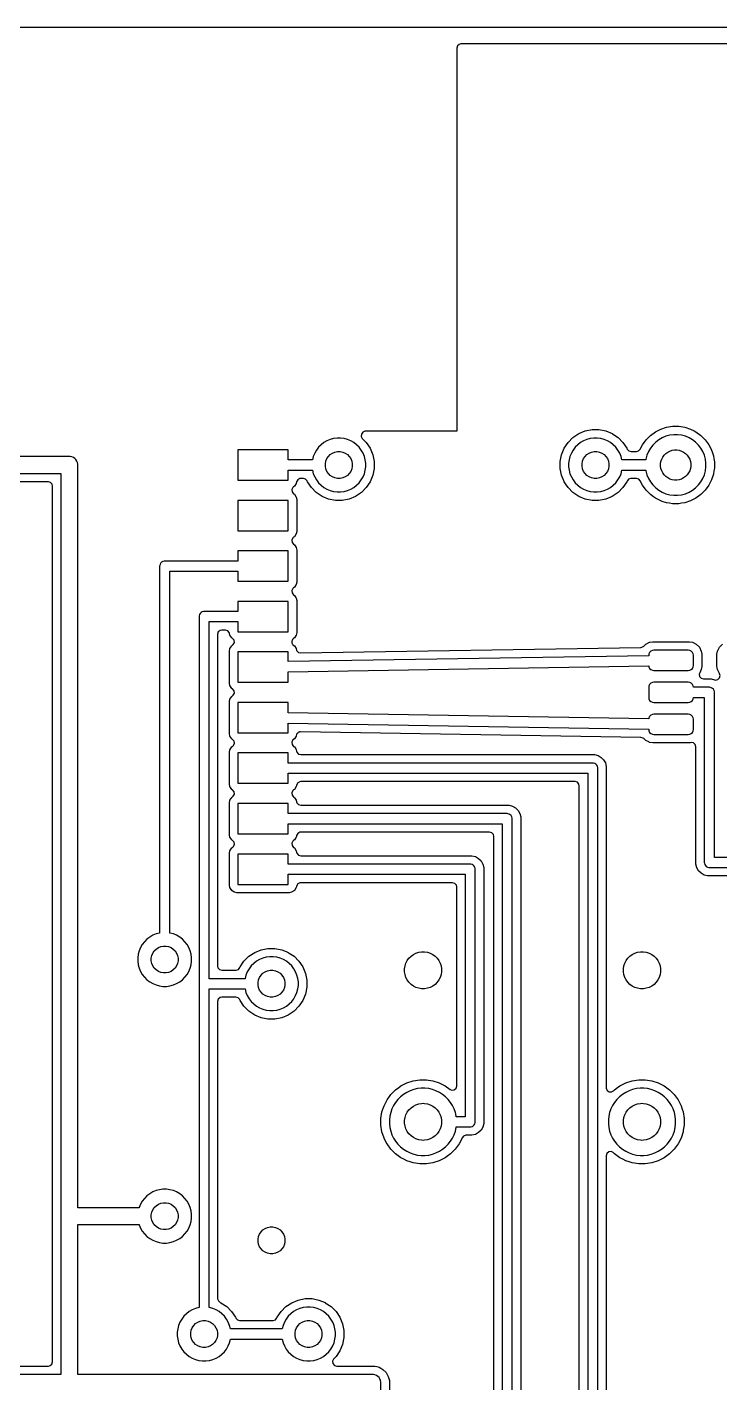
# Model space of a CAD drawing. Header units: millimetres. Extents: x 0 to 90, y 0 to 72.
# Drawn here: x 45.74 to 66.31, y 31.75 to 72 of the extents above; entities that cross this region are included whole.
import ezdxf

# ---------------------------------------------------------------- set-up
doc = ezdxf.new("R2010")
doc.units = ezdxf.units.MM
doc.layers.add('ABLATE', color=1, linetype='CONTINUOUS')

msp = doc.modelspace()

# ---------------------------------------------------------------- linework, layer by layer
at = {"layer": 'ABLATE'}
for points in [[(2, 72), (88, 72), (88.1429, 71.9975), (88.4257, 71.9568), (88.6998, 71.8763), (88.9597, 71.7576), (89.2001, 71.6031), (89.416, 71.416), (89.6031, 71.2001), (89.7576, 70.9597), (89.8763, 70.6998), (89.9568, 70.4257), (89.9975, 70.1429), (90, 70), (90, 2)], [(88.7584, 71.5), (58.624, 71.5), (58.5725, 71.4888), (58.5197, 71.443), (58.5, 71.376), (58.5, 68.626), (58.5, 60), (55.785, 60), (55.7761, 59.9997), (55.7107, 59.9753), (55.6688, 59.9193), (55.6638, 59.8496), (55.6973, 59.7883), (55.816, 59.6697), (55.816, 59.6697), (55.816, 59.6697), (55.9309, 59.4976), (56.0101, 59.3064), (56.0505, 59.1035), (56.0505, 59.1035), (56.0505, 58.8965), (56.0101, 58.6936), (55.9309, 58.5024), (55.816, 58.3303), (55.6697, 58.184), (55.4976, 58.0691), (55.3064, 57.9899), (55.1035, 57.9495), (55.1035, 57.9495), (54.8965, 57.9495), (54.8965, 57.9495), (54.8965, 57.9495), (54.6936, 57.9899), (54.5024, 58.0691), (54.3303, 58.184), (54.3303, 58.184), (54.184, 58.3303), (54.0691, 58.5024), (54.0691, 58.5024), (54.0691, 58.5024), (54.0605, 58.523), (54.0588, 58.527), (54.013, 58.5798), (53.946, 58.5995), (53.867, 58.5995), (53.8385, 58.5962), (53.7778, 58.5616), (53.7454, 58.4997), (53.736, 58.4523), (53.736, 58.4523), (53.6806, 58.3694), (53.6562, 58.3531), (53.6329, 58.3329), (53.6027, 58.2698), (53.6114, 58.2005), (53.6562, 58.1469), (53.6806, 58.1306), (53.7259, 58.0628), (53.736, 58.0477), (53.736, 58.0477), (53.7505, 57.9747), (53.7505, 57.9747), (53.7505, 57.9747), (53.7505, 57.0253), (53.736, 56.9523), (53.6806, 56.8694), (53.6562, 56.8531), (53.6329, 56.8329), (53.6027, 56.7698), (53.6114, 56.7005), (53.6562, 56.6469), (53.6806, 56.6306), (53.7034, 56.5965), (53.736, 56.5477), (53.736, 56.5477), (53.7505, 56.4747), (53.7505, 56.4747), (53.7505, 56.4747), (53.7505, 55.5253), (53.736, 55.4523), (53.6806, 55.3694), (53.6562, 55.3531), (53.6329, 55.3329), (53.6027, 55.2698), (53.6114, 55.2005), (53.6562, 55.1469), (53.6806, 55.1306), (53.7249, 55.0642), (53.736, 55.0477), (53.736, 55.0477), (53.7505, 54.9747), (53.7505, 54.9747), (53.7505, 54.9747), (53.7505, 54.0253), (53.736, 53.9523), (53.6806, 53.8694), (53.6562, 53.8531), (53.6329, 53.8329), (53.628, 53.8227), (53.6196, 53.8152), (53.6132, 53.7918), (53.6027, 53.7698), (53.6041, 53.7587), (53.6011, 53.7478), (53.6084, 53.7246), (53.6114, 53.7005), (53.6186, 53.6919), (53.622, 53.6811), (53.6357, 53.6606), (53.6806, 53.6306), (53.736, 53.5477), (53.7465, 53.4946), (53.7602, 53.4741), (53.798, 53.4375), (53.8654, 53.419), (63.9701, 53.5858), (63.9944, 53.5886), (64.0557, 53.6221), (64.1117, 53.678), (64.1117, 53.678), (64.1117, 53.678), (64.2247, 53.7356), (64.2375, 53.7377), (64.3185, 53.7505), (65.4065, 53.7505), (65.5003, 53.7356), (65.5185, 53.7264), (65.6133, 53.678), (65.6133, 53.678), (65.6133, 53.678), (65.703, 53.5883), (65.703, 53.5883), (65.703, 53.5883), (65.7606, 53.4753), (65.7755, 53.3815), (65.7755, 53.0185), (65.7755, 53.0185), (65.7606, 52.9247), (65.7606, 52.9247), (65.7128, 52.8308), (65.7005, 52.7921), (65.7105, 52.723), (65.7562, 52.6702), (65.8233, 52.6505), (66.0527, 52.6505), (66.0527, 52.6505), (66.1546, 52.6232), (66.1546, 52.6232), (66.1624, 52.6211), (66.1628, 52.6223), (66.1847, 52.617), (66.2532, 52.6309), (66.3033, 52.6796), (66.3191, 52.7476), (66.2997, 52.8021), (66.3014, 52.803), (66.297, 52.8117), (66.297, 52.8117), (66.2394, 52.9247), (66.2308, 52.9787), (66.2245, 53.0185), (66.2245, 53.3815), (66.2394, 53.4753), (66.297, 53.5883), (66.297, 53.5883), (66.3867, 53.678)], [(56.25, 18.03), (56.25, 31.75), (56.2488, 31.7745), (56.2392, 31.8226), (56.2205, 31.8678), (56.1933, 31.9086), (56.1586, 31.9433), (56.1178, 31.9705), (56.0726, 31.9892), (56.0245, 31.9988), (56, 32), (47.25, 32), (47.25, 36.45), (49.0705, 36.45), (49.0725, 36.4428), (49.1125, 36.3462), (49.1648, 36.2555), (49.2285, 36.1725), (49.3025, 36.0985), (49.3855, 36.0348), (49.4762, 35.9825), (49.5728, 35.9425), (49.6739, 35.9154), (49.7777, 35.9017), (49.8823, 35.9017), (49.9861, 35.9154), (50.0872, 35.9425), (50.1838, 35.9825), (50.2745, 36.0348), (50.3575, 36.0985), (50.4315, 36.1725), (50.4952, 36.2555), (50.5475, 36.3462), (50.5875, 36.4428), (50.6146, 36.5439), (50.6283, 36.6477), (50.6283, 36.7523), (50.6146, 36.8561), (50.5875, 36.9572), (50.5475, 37.0538), (50.4952, 37.1445), (50.4315, 37.2275), (50.3575, 37.3015), (50.2745, 37.3652), (50.1838, 37.4175), (50.0872, 37.4575), (49.9861, 37.4846), (49.8823, 37.4983), (49.7777, 37.4983), (49.6739, 37.4846), (49.5728, 37.4575), (49.4762, 37.4175), (49.3855, 37.3652), (49.3025, 37.3015), (49.2285, 37.2275), (49.1648, 37.1445), (49.1125, 37.0538), (49.0725, 36.9572), (49.0705, 36.95), (47.25, 36.95), (47.25, 59), (47.2488, 59.0245), (47.2392, 59.0726), (47.2205, 59.1178), (47.1933, 59.1586), (47.1586, 59.1933), (47.1178, 59.2205), (47.0726, 59.2392), (47.0245, 59.2488), (47, 59.25), (36, 59.25)], [(36, 58.75), (46.75, 58.75), (46.75, 32), (29.75, 32)], [(30.1245, 32.2505), (46.3755, 32.2505), (46.427, 32.2617), (46.4798, 32.3075), (46.4995, 32.3745), (46.4995, 58.3755), (46.4883, 58.427), (46.4425, 58.4798), (46.3755, 58.4995), (36.3338, 58.4995)], [(59.5995, 31.3545), (59.5995, 47.9755), (59.5883, 48.027), (59.5425, 48.0798), (59.4755, 48.0995), (53.867, 48.0995), (53.8385, 48.0962), (53.7778, 48.0616), (53.7454, 47.9997), (53.7406, 47.9755), (53.736, 47.9523), (53.6806, 47.8694), (53.6562, 47.8531), (53.6329, 47.8329), (53.6027, 47.7698), (53.6114, 47.7005), (53.6562, 47.6469), (53.6806, 47.6306), (53.736, 47.5477), (53.736, 47.5477), (53.7454, 47.5003), (53.7542, 47.473), (53.8, 47.4202), (53.867, 47.4005), (58.9527, 47.4005), (58.9527, 47.4005), (59.0546, 47.3732), (59.1459, 47.3205), (59.2205, 47.2459), (59.2732, 47.1546), (59.3005, 47.0527), (59.3005, 39.4473), (59.2732, 39.3454), (59.2205, 39.2541), (59.1459, 39.1795), (59.0546, 39.1268), (58.9527, 39.0995), (58.9527, 39.0995), (58.7747, 39.0995), (58.7703, 39.0994), (58.704, 39.0774), (58.6612, 39.0243), (58.6611, 39.0243), (58.6609, 39.0239), (58.6601, 39.023), (58.6589, 39.02), (58.6589, 39.02), (58.5695, 38.8446), (58.4538, 38.6854), (58.3146, 38.5462), (58.1554, 38.4305), (57.98, 38.3411), (57.7928, 38.2803), (57.5984, 38.2495), (57.4016, 38.2495), (57.4016, 38.2495), (57.2072, 38.2803), (57.1203, 38.3085), (57.02, 38.3411), (57.02, 38.3411), (57.02, 38.3411), (56.9275, 38.3883), (56.8446, 38.4305), (56.6854, 38.5462), (56.5462, 38.6854), (56.4305, 38.8446), (56.407, 38.8906), (56.3411, 39.02), (56.2803, 39.2072), (56.2495, 39.4016), (56.2495, 39.5984), (56.2803, 39.7928), (56.3411, 39.98), (56.4305, 40.1554), (56.5005, 40.2518), (56.5462, 40.3146), (56.5462, 40.3146), (56.5462, 40.3146), (56.6854, 40.4538), (56.6854, 40.4538), (56.6854, 40.4538), (56.7771, 40.5205), (56.8446, 40.5695), (57.02, 40.6589), (57.2072, 40.7197), (57.4016, 40.7505), (57.4016, 40.7505), (57.5984, 40.7505), (57.5984, 40.7505), (57.7928, 40.7197), (57.98, 40.6589), (58.1554, 40.5695), (58.3026, 40.4626), (58.3579, 40.4401), (58.427, 40.4501), (58.4798, 40.4958), (58.4995, 40.5629), (58.4995, 46.4755), (58.4883, 46.527), (58.4425, 46.5798), (58.3755, 46.5995), (53.867, 46.5995), (53.8385, 46.5962), (53.7778, 46.5616), (53.7454, 46.4997), (53.7413, 46.4789), (53.736, 46.4523), (53.6806, 46.3694), (53.5977, 46.314), (53.5247, 46.2995), (53.5247, 46.2995), (51.9753, 46.2995), (51.9753, 46.2995), (51.9753, 46.2995), (51.9023, 46.314), (51.9023, 46.314), (51.892, 46.3209), (51.8194, 46.3694), (51.764, 46.4523), (51.764, 46.4523), (51.764, 46.4523), (51.7495, 46.5253), (51.7495, 47.4747), (51.764, 47.5477), (51.764, 47.5477), (51.8194, 47.6306), (51.8438, 47.6469), (51.8671, 47.6671), (51.8973, 47.7302), (51.8886, 47.7995), (51.8438, 47.8531), (51.8194, 47.8694), (51.764, 47.9523), (51.764, 47.9523), (51.764, 47.9523), (51.7495, 48.0253), (51.7495, 48.9747), (51.764, 49.0477), (51.764, 49.0477), (51.8194, 49.1306), (51.8391, 49.1438), (51.8438, 49.1469), (51.8671, 49.1671), (51.8973, 49.2302), (51.8886, 49.2995), (51.8438, 49.3531), (51.8194, 49.3694), (51.764, 49.4523), (51.764, 49.4523), (51.764, 49.4523), (51.7495, 49.5253), (51.7495, 50.4747), (51.764, 50.5477), (51.764, 50.5477), (51.8194, 50.6306), (51.8367, 50.6421), (51.8438, 50.6469), (51.8671, 50.6671), (51.8973, 50.7302), (51.8886, 50.7995), (51.8438, 50.8531), (51.8194, 50.8694), (51.764, 50.9523), (51.764, 50.9523), (51.764, 50.9523), (51.7495, 51.0253), (51.7495, 51.9747), (51.764, 52.0477), (51.764, 52.0477), (51.8194, 52.1306), (51.8438, 52.1469), (51.8671, 52.1671), (51.8973, 52.2302), (51.8886, 52.2995), (51.8438, 52.3531), (51.8194, 52.3694), (51.7654, 52.4502), (51.764, 52.4523), (51.764, 52.4523), (51.7495, 52.5253), (51.7495, 53.4747), (51.764, 53.5477), (51.764, 53.5477), (51.8194, 53.6306), (51.8213, 53.6319), (51.8438, 53.6469), (51.8671, 53.6671), (51.8973, 53.7302), (51.8886, 53.7995), (51.8438, 53.8531), (51.8194, 53.8694), (51.764, 53.9523), (51.764, 53.9523), (51.764, 53.9523), (51.7546, 53.9997), (51.7458, 54.027), (51.7, 54.0798), (51.633, 54.0995), (51.5245, 54.0995), (51.473, 54.0883), (51.4202, 54.0425), (51.4005, 53.9755), (51.4005, 44.1245), (51.4117, 44.073), (51.4575, 44.0202), (51.5245, 44.0005), (51.946, 44.0005), (51.9504, 44.0006), (52.0167, 44.0226), (52.0605, 44.077), (52.0691, 44.0976), (52.0691, 44.0976), (52.184, 44.2697), (52.3303, 44.416), (52.5024, 44.5309), (52.6936, 44.6101), (52.6936, 44.6101), (52.8965, 44.6505), (52.8965, 44.6505), (53.1035, 44.6505), (53.1035, 44.6505), (53.3064, 44.6101), (53.3064, 44.6101), (53.4336, 44.5575), (53.4976, 44.5309), (53.5264, 44.5117), (53.6697, 44.416), (53.816, 44.2697), (53.816, 44.2697), (53.816, 44.2697), (53.9309, 44.0976), (54.0101, 43.9064), (54.0505, 43.7035), (54.0505, 43.4965), (54.0101, 43.2936), (53.9309, 43.1024), (53.816, 42.9303), (53.6697, 42.784), (53.4976, 42.6691), (53.3064, 42.5899), (53.1035, 42.5495), (53.1035, 42.5495), (52.8965, 42.5495), (52.8965, 42.5495), (52.8965, 42.5495), (52.6936, 42.5899), (52.5024, 42.6691), (52.3303, 42.784), (52.3303, 42.784), (52.184, 42.9303), (52.0691, 43.1024), (52.0691, 43.1024), (52.0691, 43.1024), (52.0605, 43.123), (52.0588, 43.127), (52.013, 43.1798), (51.946, 43.1995), (51.5245, 43.1995), (51.473, 43.1883), (51.4202, 43.1425), (51.4005, 43.0755), (51.4005, 34.254), (51.4006, 34.2496), (51.4226, 34.1833), (51.477, 34.1395), (51.4976, 34.1309), (51.4976, 34.1309), (51.4976, 34.1309), (51.6697, 34.016), (51.816, 33.8697), (51.9309, 33.6976), (51.9309, 33.6976), (51.9309, 33.6976), (51.9395, 33.677), (51.9412, 33.673), (51.987, 33.6202), (52.054, 33.6005), (53.046, 33.6005), (53.0504, 33.6006), (53.1167, 33.6226), (53.1605, 33.677), (53.1691, 33.6976), (53.1691, 33.6976), (53.284, 33.8697), (53.4303, 34.016), (53.6024, 34.1309), (53.7936, 34.2101), (53.7936, 34.2101), (53.9965, 34.2505), (53.9965, 34.2505), (54.2035, 34.2505), (54.2035, 34.2505), (54.4064, 34.2101), (54.4064, 34.2101), (54.5907, 34.1338), (54.5976, 34.1309), (54.5976, 34.1309), (54.7697, 34.016), (54.916, 33.8697), (54.916, 33.8697), (54.916, 33.8697), (55.0309, 33.6976), (55.1101, 33.5064), (55.1505, 33.3035), (55.1505, 33.0965), (55.1101, 32.8936), (55.0309, 32.7024), (54.916, 32.5303), (54.916, 32.5303), (54.916, 32.5303), (54.8478, 32.4622), (54.8418, 32.4557), (54.8128, 32.3921), (54.8227, 32.323), (54.8685, 32.2702), (54.9355, 32.2505), (56.0659, 32.2505), (56.0659, 32.2505), (56.1295, 32.2334), (56.1932, 32.2164), (56.2502, 32.1834), (56.3073, 32.1505), (56.4005, 32.0573), (56.4664, 31.9432), (56.5005, 31.8159), (56.5005, 31.8159), (56.5005, 31.4311)], [(81.15, 47.35), (66.15, 47.35), (66.15, 52.25), (66.1487, 52.2696), (66.1386, 52.3074), (66.119, 52.3413), (66.0913, 52.369), (66.0574, 52.3886), (66.0196, 52.3987), (66, 52.4), (65.525, 52.4), (65.5188, 52.4428), (65.4971, 52.4872), (65.4622, 52.5221), (65.4178, 52.5438), (65.375, 52.55), (64.35, 52.55), (64.3072, 52.5438), (64.2628, 52.5221), (64.2279, 52.4872), (64.2062, 52.4428), (64.2, 52.4), (64.2, 52.1), (64.2062, 52.0572), (64.2279, 52.0128), (64.2628, 51.9779), (64.3072, 51.9562), (64.35, 51.95), (65.375, 51.95), (65.4178, 51.9562), (65.4622, 51.9779), (65.4971, 52.0128), (65.5188, 52.0572), (65.525, 52.1), (65.85, 52.1), (65.85, 47.2), (65.8513, 47.1804), (65.8614, 47.1426), (65.881, 47.1087), (65.9087, 47.081), (65.9426, 47.0614), (65.9804, 47.0513), (66, 47.05), (81.15, 47.05)], [(80.7755, 46.7995), (66.0527, 46.7995), (65.9473, 46.7995), (65.8454, 46.8268), (65.7541, 46.8795), (65.6795, 46.9541), (65.6268, 47.0454), (65.5995, 47.1473), (65.5995, 50.6349), (65.5995, 50.6367), (65.5788, 50.7034), (65.5254, 50.7484), (65.4561, 50.7574), (65.4311, 50.7534), (65.4065, 50.7495), (65.4065, 50.7495), (64.3185, 50.7495), (64.3185, 50.7495), (64.2247, 50.7644), (64.1998, 50.777), (64.1117, 50.822), (64.1117, 50.822), (64.1117, 50.822), (64.0557, 50.8779), (64.0368, 50.8934), (63.9701, 50.9142), (53.8654, 51.081), (53.8348, 51.0777), (53.825, 51.0721), (53.8138, 51.0707), (53.7952, 51.0552), (53.7741, 51.0431), (53.7689, 51.0331), (53.7602, 51.0259), (53.7465, 51.0054), (53.736, 50.9523), (53.6806, 50.8694), (53.6357, 50.8394), (53.622, 50.8189), (53.6027, 50.7698), (53.6114, 50.7005), (53.6562, 50.6469), (53.6806, 50.6306), (53.7191, 50.573), (53.736, 50.5477), (53.736, 50.5477), (53.7454, 50.5003), (53.7542, 50.473), (53.8, 50.4202), (53.867, 50.4005), (62.5927, 50.4005), (62.5927, 50.4005), (62.6946, 50.3732), (62.7859, 50.3205), (62.8605, 50.2459), (62.9132, 50.1546), (62.9405, 50.0527), (62.9405, 50.0527), (62.9405, 40.5083), (62.9408, 40.4995), (62.9652, 40.434), (63.0212, 40.3922), (63.0909, 40.3872), (63.1522, 40.4207), (63.1854, 40.4538), (63.1854, 40.4538), (63.1854, 40.4538), (63.2771, 40.5205), (63.3446, 40.5695), (63.52, 40.6589), (63.7072, 40.7197), (63.9016, 40.7505), (63.9016, 40.7505), (64.0984, 40.7505), (64.0984, 40.7505), (64.2928, 40.7197), (64.48, 40.6589), (64.6554, 40.5695), (64.8146, 40.4538), (64.9538, 40.3146), (65.0695, 40.1554), (65.1589, 39.98), (65.1589, 39.98), (65.1589, 39.98), (65.1915, 39.8797), (65.2197, 39.7928), (65.2505, 39.5984), (65.2505, 39.4016), (65.2271, 39.2541), (65.2197, 39.2072), (65.1589, 39.02), (65.0695, 38.8446), (64.9538, 38.6854), (64.8146, 38.5462), (64.6554, 38.4305), (64.48, 38.3411), (64.2928, 38.2803), (64.0984, 38.2495), (63.9016, 38.2495), (63.9016, 38.2495), (63.7072, 38.2803), (63.6203, 38.3085), (63.52, 38.3411), (63.52, 38.3411), (63.52, 38.3411), (63.4275, 38.3883), (63.3446, 38.4305), (63.1854, 38.5462), (63.1522, 38.5793), (63.1457, 38.5854), (63.0821, 38.6144), (63.013, 38.6045), (62.9602, 38.5587), (62.9405, 38.4917), (62.9405, 31.3545)], [(62.69, 31.0809), (62.69, 50), (62.6887, 50.0196), (62.6786, 50.0574), (62.659, 50.0913), (62.6313, 50.119), (62.5974, 50.1386), (62.5596, 50.1487), (62.54, 50.15), (53.5, 50.15), (53.5, 50.45), (52, 50.45), (52, 49.55), (53.5, 49.55), (53.5, 49.85), (62.39, 49.85), (62.39, 31.0809)], [(62.1395, 31.3545), (62.1395, 49.4755), (62.1283, 49.527), (62.0825, 49.5798), (62.0155, 49.5995), (53.867, 49.5995), (53.8385, 49.5962), (53.7778, 49.5616), (53.7454, 49.4997), (53.7406, 49.4755), (53.736, 49.4523), (53.6806, 49.3694), (53.6562, 49.3531), (53.6329, 49.3329), (53.6027, 49.2698), (53.6114, 49.2005), (53.6562, 49.1469), (53.6806, 49.1306), (53.6946, 49.1097), (53.736, 49.0477), (53.736, 49.0477), (53.7454, 49.0003), (53.7542, 48.973), (53.8, 48.9202), (53.867, 48.9005), (60.0527, 48.9005), (60.0527, 48.9005), (60.1546, 48.8732), (60.2459, 48.8205), (60.3205, 48.7459), (60.3732, 48.6546), (60.4005, 48.5527), (60.4005, 48.5527), (60.4005, 31.3545)], [(60.15, 31.0809), (60.15, 48.5), (60.1487, 48.5196), (60.1386, 48.5574), (60.119, 48.5913), (60.0913, 48.619), (60.0574, 48.6386), (60.0196, 48.6487), (60, 48.65), (53.5, 48.65), (53.5, 48.95), (52, 48.95), (52, 48.05), (53.5, 48.05), (53.5, 48.35), (59.85, 48.35), (59.85, 31.0809)]]:
    msp.add_lwpolyline(points, dxfattribs=at)
for points in [[(65.2694, 60.1222), (65.4416, 60.0662), (65.4416, 60.0662), (65.5513, 60.0103), (65.603, 59.984), (65.603, 59.984), (65.603, 59.984), (65.7495, 59.8776), (65.7495, 59.8776), (65.8776, 59.7495), (65.8776, 59.7495), (65.9639, 59.6306), (65.984, 59.603), (66.031, 59.5108), (66.0662, 59.4416), (66.0662, 59.4416), (66.0829, 59.3901), (66.1222, 59.2694), (66.1338, 59.196), (66.1505, 59.0906), (66.1505, 58.9094), (66.1368, 58.8227), (66.1222, 58.7306), (66.0662, 58.5584), (65.984, 58.397), (65.8776, 58.2505), (65.7495, 58.1224), (65.603, 58.016), (65.4416, 57.9338), (65.2694, 57.8778), (65.1773, 57.8632), (65.0906, 57.8495), (64.9095, 57.8495), (64.9094, 57.8495), (64.8134, 57.8647), (64.7306, 57.8778), (64.6002, 57.9202), (64.5584, 57.9338), (64.5584, 57.9338), (64.5025, 57.9623), (64.397, 58.016), (64.3421, 58.0559), (64.2505, 58.1224), (64.2505, 58.1224), (64.1224, 58.2505), (64.1224, 58.2505), (64.016, 58.397), (64.0137, 58.4016), (63.9473, 58.5318), (63.9039, 58.5798), (63.8368, 58.5995), (63.674, 58.5995), (63.6696, 58.5994), (63.6033, 58.5774), (63.5595, 58.523), (63.5509, 58.5024), (63.436, 58.3303), (63.2897, 58.184), (63.1176, 58.0691), (62.9264, 57.9899), (62.7235, 57.9495), (62.7235, 57.9495), (62.5165, 57.9495), (62.5165, 57.9495), (62.5165, 57.9495), (62.3136, 57.9899), (62.1224, 58.0691), (61.9503, 58.184), (61.9503, 58.184), (61.804, 58.3303), (61.7291, 58.4425), (61.6891, 58.5024), (61.6796, 58.5253), (61.6099, 58.6936), (61.6099, 58.6936), (61.5695, 58.8965), (61.5695, 59.1035), (61.6099, 59.3064), (61.6099, 59.3064), (61.6891, 59.4976), (61.804, 59.6697), (61.9503, 59.816), (62.1224, 59.9309), (62.3136, 60.0101), (62.3136, 60.0101), (62.5165, 60.0505), (62.5165, 60.0505), (62.7235, 60.0505), (62.7235, 60.0505), (62.9264, 60.0101), (62.9264, 60.0101), (63.1176, 59.9309), (63.1227, 59.9275), (63.2897, 59.816), (63.436, 59.6697), (63.5509, 59.4976), (63.5509, 59.4976), (63.5509, 59.4976), (63.5595, 59.477), (63.5612, 59.473), (63.607, 59.4202), (63.674, 59.4005), (63.8368, 59.4005), (63.8993, 59.4174), (63.9473, 59.4682), (64.016, 59.603), (64.1224, 59.7495), (64.1224, 59.7495), (64.2505, 59.8776), (64.2505, 59.8776), (64.397, 59.984), (64.5584, 60.0662), (64.5584, 60.0662), (64.7306, 60.1222), (64.9094, 60.1505), (64.9095, 60.1505), (65.0905, 60.1505), (65.0906, 60.1505)], [(54.8439, 59.7846), (54.7428, 59.7575), (54.6462, 59.7175), (54.5555, 59.6652), (54.4725, 59.6015), (54.3985, 59.5275), (54.3348, 59.4445), (54.2825, 59.3538), (54.2425, 59.2572), (54.2154, 59.1561), (54.2146, 59.15), (53.5, 59.15), (53.5, 59.45), (52, 59.45), (52, 58.55), (53.5, 58.55), (53.5, 58.85), (54.2146, 58.85), (54.2154, 58.8439), (54.2425, 58.7428), (54.2825, 58.6462), (54.3348, 58.5555), (54.3985, 58.4725), (54.4725, 58.3985), (54.5555, 58.3348), (54.6462, 58.2825), (54.7428, 58.2425), (54.8439, 58.2154), (54.9477, 58.2017), (55.0523, 58.2017), (55.1561, 58.2154), (55.2572, 58.2425), (55.3538, 58.2825), (55.4445, 58.3348), (55.5275, 58.3985), (55.6015, 58.4725), (55.6652, 58.5555), (55.7175, 58.6462), (55.7575, 58.7428), (55.7846, 58.8439), (55.7983, 58.9477), (55.7983, 59.0523), (55.7846, 59.1561), (55.7575, 59.2572), (55.7175, 59.3538), (55.6652, 59.4445), (55.6015, 59.5275), (55.5275, 59.6015), (55.4445, 59.6652), (55.3538, 59.7175), (55.2572, 59.7575), (55.1561, 59.7846), (55.0523, 59.7983), (54.9477, 59.7983)], [(64.8244, 59.8827), (64.7107, 59.8522), (64.6019, 59.8072), (64.5, 59.7483), (64.4066, 59.6767), (64.3233, 59.5934), (64.2517, 59.5), (64.1928, 59.3981), (64.1478, 59.2893), (64.1173, 59.1756), (64.1139, 59.15), (63.4054, 59.15), (63.4046, 59.1561), (63.3775, 59.2572), (63.3375, 59.3538), (63.2852, 59.4445), (63.2215, 59.5275), (63.1475, 59.6015), (63.0645, 59.6652), (62.9738, 59.7175), (62.8772, 59.7575), (62.7761, 59.7846), (62.6723, 59.7983), (62.5677, 59.7983), (62.4639, 59.7846), (62.3628, 59.7575), (62.2662, 59.7175), (62.1755, 59.6652), (62.0925, 59.6015), (62.0185, 59.5275), (61.9548, 59.4445), (61.9025, 59.3538), (61.8625, 59.2572), (61.8354, 59.1561), (61.8217, 59.0523), (61.8217, 58.9477), (61.8354, 58.8439), (61.8625, 58.7428), (61.9025, 58.6462), (61.9548, 58.5555), (62.0185, 58.4725), (62.0925, 58.3985), (62.1755, 58.3348), (62.2662, 58.2825), (62.3628, 58.2425), (62.4639, 58.2154), (62.5677, 58.2017), (62.6723, 58.2017), (62.7761, 58.2154), (62.8772, 58.2425), (62.9738, 58.2825), (63.0645, 58.3348), (63.1475, 58.3985), (63.2215, 58.4725), (63.2852, 58.5555), (63.3375, 58.6462), (63.3775, 58.7428), (63.4046, 58.8439), (63.4054, 58.85), (64.1139, 58.85), (64.1173, 58.8244), (64.1478, 58.7107), (64.1928, 58.6019), (64.2517, 58.5), (64.3233, 58.4066), (64.4066, 58.3233), (64.5, 58.2517), (64.6019, 58.1928), (64.7107, 58.1478), (64.8244, 58.1173), (64.9411, 58.1019), (65.0589, 58.1019), (65.1756, 58.1173), (65.2893, 58.1478), (65.3981, 58.1928), (65.5, 58.2517), (65.5934, 58.3233), (65.6767, 58.4066), (65.7483, 58.5), (65.8072, 58.6019), (65.8522, 58.7107), (65.8827, 58.8244), (65.8981, 58.9411), (65.8981, 59.0589), (65.8827, 59.1756), (65.8522, 59.2893), (65.8072, 59.3981), (65.7483, 59.5), (65.6767, 59.5934), (65.5934, 59.6767), (65.5, 59.7483), (65.3981, 59.8072), (65.2893, 59.8522), (65.1756, 59.8827), (65.0589, 59.8981), (64.9411, 59.8981)], [(55.0392, 59.3981), (55.1161, 59.3828), (55.1886, 59.3528), (55.2538, 59.3092), (55.3092, 59.2538), (55.3528, 59.1886), (55.3828, 59.1161), (55.3981, 59.0392), (55.3981, 58.9608), (55.3828, 58.8839), (55.3528, 58.8114), (55.3092, 58.7462), (55.2538, 58.6908), (55.1886, 58.6472), (55.1161, 58.6172), (55.0392, 58.6019), (55, 58.6), (54.9608, 58.6019), (54.8839, 58.6172), (54.8114, 58.6472), (54.7462, 58.6908), (54.6908, 58.7462), (54.6472, 58.8114), (54.6172, 58.8839), (54.6019, 58.9608), (54.6019, 59.0392), (54.6172, 59.1161), (54.6472, 59.1886), (54.6908, 59.2538), (54.7462, 59.3092), (54.8114, 59.3528), (54.8839, 59.3828), (54.9608, 59.3981), (55, 59.4)], [(62.6592, 59.3981), (62.7361, 59.3828), (62.8086, 59.3528), (62.8738, 59.3092), (62.9292, 59.2538), (62.9728, 59.1886), (63.0028, 59.1161), (63.0181, 59.0392), (63.0181, 58.9608), (63.0028, 58.8839), (62.9728, 58.8114), (62.9292, 58.7462), (62.8738, 58.6908), (62.8086, 58.6472), (62.7361, 58.6172), (62.6592, 58.6019), (62.62, 58.6), (62.5808, 58.6019), (62.5039, 58.6172), (62.4314, 58.6472), (62.3662, 58.6908), (62.3108, 58.7462), (62.2672, 58.8114), (62.2372, 58.8839), (62.2219, 58.9608), (62.2219, 59.0392), (62.2372, 59.1161), (62.2672, 59.1886), (62.3108, 59.2538), (62.3662, 59.3092), (62.4314, 59.3528), (62.5039, 59.3828), (62.5808, 59.3981), (62.62, 59.4)], [(65.0353, 59.4486), (65.1051, 59.4376), (65.1722, 59.4157), (65.2351, 59.3837), (65.2923, 59.3422), (65.3422, 59.2923), (65.3837, 59.2351), (65.4157, 59.1722), (65.4376, 59.1051), (65.4486, 59.0353), (65.4486, 58.9647), (65.4376, 58.8949), (65.4157, 58.8278), (65.3837, 58.7649), (65.3422, 58.7077), (65.2923, 58.6578), (65.2351, 58.6163), (65.1722, 58.5843), (65.1051, 58.5624), (65.0353, 58.5514), (65, 58.55), (64.9647, 58.5514), (64.8949, 58.5624), (64.8278, 58.5843), (64.7649, 58.6163), (64.7077, 58.6578), (64.6578, 58.7077), (64.6163, 58.7649), (64.5843, 58.8278), (64.5624, 58.8949), (64.5514, 58.9647), (64.5514, 59.0353), (64.5624, 59.1051), (64.5843, 59.1722), (64.6163, 59.2351), (64.6578, 59.2923), (64.7077, 59.3422), (64.7649, 59.3837), (64.8278, 59.4157), (64.8949, 59.4376), (64.9647, 59.4486), (65, 59.45)], [(52, 57.05), (53.5, 57.05), (53.5, 57.95), (52, 57.95)], [(52, 56.15), (49.83, 56.15), (49.8104, 56.1487), (49.7726, 56.1386), (49.7387, 56.119), (49.711, 56.0913), (49.6914, 56.0574), (49.6813, 56.0196), (49.68, 56), (49.68, 45.1054), (49.6739, 45.1046), (49.5728, 45.0775), (49.4762, 45.0375), (49.3855, 44.9852), (49.3025, 44.9215), (49.2285, 44.8475), (49.1648, 44.7645), (49.1125, 44.6738), (49.0725, 44.5772), (49.0454, 44.4761), (49.0317, 44.3723), (49.0317, 44.2677), (49.0454, 44.1639), (49.0725, 44.0628), (49.1125, 43.9662), (49.1648, 43.8755), (49.2285, 43.7925), (49.3025, 43.7185), (49.3855, 43.6548), (49.4762, 43.6025), (49.5728, 43.5625), (49.6739, 43.5354), (49.7777, 43.5217), (49.8823, 43.5217), (49.9861, 43.5354), (50.0872, 43.5625), (50.1838, 43.6025), (50.2745, 43.6548), (50.3575, 43.7185), (50.4315, 43.7925), (50.4952, 43.8755), (50.5475, 43.9662), (50.5875, 44.0628), (50.6146, 44.1639), (50.6283, 44.2677), (50.6283, 44.3723), (50.6146, 44.4761), (50.5875, 44.5772), (50.5475, 44.6738), (50.4952, 44.7645), (50.4315, 44.8475), (50.3575, 44.9215), (50.2745, 44.9852), (50.1838, 45.0375), (50.0872, 45.0775), (49.9861, 45.1046), (49.98, 45.1054), (49.98, 55.85), (52, 55.85), (52, 55.55), (53.5, 55.55), (53.5, 56.45), (52, 56.45)], [(52, 54.65), (51, 54.65), (50.9804, 54.6487), (50.9426, 54.6386), (50.9087, 54.619), (50.881, 54.5913), (50.8614, 54.5574), (50.8513, 54.5196), (50.85, 54.5), (50.85, 33.9854), (50.8439, 33.9846), (50.7428, 33.9575), (50.6462, 33.9175), (50.5555, 33.8652), (50.4725, 33.8015), (50.3985, 33.7275), (50.3348, 33.6445), (50.2825, 33.5538), (50.2425, 33.4572), (50.2154, 33.3561), (50.2017, 33.2523), (50.2017, 33.1477), (50.2154, 33.0439), (50.2425, 32.9428), (50.2825, 32.8462), (50.3348, 32.7555), (50.3985, 32.6725), (50.4725, 32.5985), (50.5555, 32.5348), (50.6462, 32.4825), (50.7428, 32.4425), (50.8439, 32.4154), (50.9477, 32.4017), (51.0523, 32.4017), (51.1561, 32.4154), (51.2572, 32.4425), (51.3538, 32.4825), (51.4445, 32.5348), (51.5275, 32.5985), (51.6015, 32.6725), (51.6652, 32.7555), (51.7175, 32.8462), (51.7575, 32.9428), (51.7846, 33.0439), (51.7854, 33.05), (53.3146, 33.05), (53.3154, 33.0439), (53.3425, 32.9428), (53.3825, 32.8462), (53.4348, 32.7555), (53.4985, 32.6725), (53.5725, 32.5985), (53.6555, 32.5348), (53.7462, 32.4825), (53.8428, 32.4425), (53.9439, 32.4154), (54.0477, 32.4017), (54.1523, 32.4017), (54.2561, 32.4154), (54.3572, 32.4425), (54.4538, 32.4825), (54.5445, 32.5348), (54.6275, 32.5985), (54.7015, 32.6725), (54.7652, 32.7555), (54.8175, 32.8462), (54.8575, 32.9428), (54.8846, 33.0439), (54.8983, 33.1477), (54.8983, 33.2523), (54.8846, 33.3561), (54.8575, 33.4572), (54.8175, 33.5538), (54.7652, 33.6445), (54.7015, 33.7275), (54.6275, 33.8015), (54.5445, 33.8652), (54.4538, 33.9175), (54.3572, 33.9575), (54.2561, 33.9846), (54.1523, 33.9983), (54.0477, 33.9983), (53.9439, 33.9846), (53.8428, 33.9575), (53.7462, 33.9175), (53.6555, 33.8652), (53.5725, 33.8015), (53.4985, 33.7275), (53.4348, 33.6445), (53.3825, 33.5538), (53.3425, 33.4572), (53.3154, 33.3561), (53.3146, 33.35), (51.7854, 33.35), (51.7846, 33.3561), (51.7575, 33.4572), (51.7175, 33.5538), (51.6652, 33.6445), (51.6015, 33.7275), (51.5275, 33.8015), (51.4445, 33.8652), (51.3538, 33.9175), (51.2572, 33.9575), (51.1561, 33.9846), (51.15, 33.9854), (51.15, 43.45), (52.2146, 43.45), (52.2154, 43.4439), (52.2425, 43.3428), (52.2825, 43.2462), (52.3348, 43.1555), (52.3985, 43.0725), (52.4725, 42.9985), (52.5555, 42.9348), (52.6462, 42.8825), (52.7428, 42.8425), (52.8439, 42.8154), (52.9477, 42.8017), (53.0523, 42.8017), (53.1561, 42.8154), (53.2572, 42.8425), (53.3538, 42.8825), (53.4445, 42.9348), (53.5275, 42.9985), (53.6015, 43.0725), (53.6652, 43.1555), (53.7175, 43.2462), (53.7575, 43.3428), (53.7846, 43.4439), (53.7983, 43.5477), (53.7983, 43.6523), (53.7846, 43.7561), (53.7575, 43.8572), (53.7175, 43.9538), (53.6652, 44.0445), (53.6015, 44.1275), (53.5275, 44.2015), (53.4445, 44.2652), (53.3538, 44.3175), (53.2572, 44.3575), (53.1561, 44.3846), (53.0523, 44.3983), (52.9477, 44.3983), (52.8439, 44.3846), (52.7428, 44.3575), (52.6462, 44.3175), (52.5555, 44.2652), (52.4725, 44.2015), (52.3985, 44.1275), (52.3348, 44.0445), (52.2825, 43.9538), (52.2425, 43.8572), (52.2154, 43.7561), (52.2146, 43.75), (51.15, 43.75), (51.15, 54.35), (52, 54.35), (52, 54.05), (53.5, 54.05), (53.5, 54.95), (52, 54.95)], [(64.3072, 53.4938), (64.2628, 53.4721), (64.2279, 53.4372), (64.2062, 53.3928), (64.2, 53.35), (64.2, 53.3391), (53.5, 53.1624), (53.5, 53.45), (52, 53.45), (52, 52.55), (53.5, 52.55), (53.5, 52.8624), (64.2016, 53.0391), (64.2062, 53.0072), (64.2279, 52.9628), (64.2628, 52.9279), (64.3072, 52.9062), (64.35, 52.9), (65.375, 52.9), (65.4178, 52.9062), (65.4622, 52.9279), (65.4971, 52.9628), (65.5188, 53.0072), (65.525, 53.05), (65.525, 53.35), (65.5188, 53.3928), (65.4971, 53.4372), (65.4622, 53.4721), (65.4178, 53.4938), (65.375, 53.5), (64.35, 53.5)], [(52, 51.05), (53.5, 51.05), (53.5, 51.3376), (64.2, 51.1609), (64.2, 51.15), (64.2062, 51.1072), (64.2279, 51.0628), (64.2628, 51.0279), (64.3072, 51.0062), (64.35, 51), (65.375, 51), (65.4178, 51.0062), (65.4622, 51.0279), (65.4971, 51.0628), (65.5188, 51.1072), (65.525, 51.15), (65.525, 51.45), (65.5188, 51.4928), (65.4971, 51.5372), (65.4622, 51.5721), (65.4178, 51.5938), (65.375, 51.6), (64.35, 51.6), (64.3072, 51.5938), (64.2628, 51.5721), (64.2279, 51.5372), (64.2062, 51.4928), (64.2016, 51.4609), (53.5, 51.6376), (53.5, 51.95), (52, 51.95)], [(52, 46.55), (53.5, 46.55), (53.5, 46.85), (58.75, 46.85), (58.75, 39.65), (58.4878, 39.65), (58.4859, 39.6675), (58.4609, 39.7768), (58.4239, 39.8827), (58.3752, 39.9837), (58.3156, 40.0787), (58.2456, 40.1663), (58.1663, 40.2456), (58.0787, 40.3156), (57.9837, 40.3752), (57.8827, 40.4239), (57.7768, 40.4609), (57.6675, 40.4859), (57.5561, 40.4984), (57.4439, 40.4984), (57.3325, 40.4859), (57.2232, 40.4609), (57.1173, 40.4239), (57.0163, 40.3752), (56.9213, 40.3156), (56.8337, 40.2456), (56.7544, 40.1663), (56.6844, 40.0787), (56.6248, 39.9837), (56.5761, 39.8827), (56.5391, 39.7768), (56.5141, 39.6675), (56.5016, 39.5561), (56.5016, 39.4439), (56.5141, 39.3325), (56.5391, 39.2232), (56.5761, 39.1173), (56.6248, 39.0163), (56.6844, 38.9213), (56.7544, 38.8337), (56.8337, 38.7544), (56.9213, 38.6844), (57.0163, 38.6248), (57.1173, 38.5761), (57.2232, 38.5391), (57.3325, 38.5141), (57.4439, 38.5016), (57.5561, 38.5016), (57.6675, 38.5141), (57.7768, 38.5391), (57.8827, 38.5761), (57.9837, 38.6248), (58.0787, 38.6844), (58.1663, 38.7544), (58.2456, 38.8337), (58.3156, 38.9213), (58.3752, 39.0163), (58.4239, 39.1173), (58.4609, 39.2232), (58.4859, 39.3325), (58.4878, 39.35), (58.9, 39.35), (58.9196, 39.3513), (58.9574, 39.3614), (58.9913, 39.381), (59.019, 39.4087), (59.0386, 39.4426), (59.0487, 39.4804), (59.05, 39.5), (59.05, 47), (59.0487, 47.0196), (59.0386, 47.0574), (59.019, 47.0913), (58.9913, 47.119), (58.9574, 47.1386), (58.9196, 47.1487), (58.9, 47.15), (53.5, 47.15), (53.5, 47.45), (52, 47.45)], [(49.8692, 44.7181), (49.9461, 44.7028), (50.0186, 44.6728), (50.0838, 44.6292), (50.1392, 44.5738), (50.1828, 44.5086), (50.2128, 44.4361), (50.2281, 44.3592), (50.2281, 44.2808), (50.2128, 44.2039), (50.1828, 44.1314), (50.1392, 44.0662), (50.0838, 44.0108), (50.0186, 43.9672), (49.9461, 43.9372), (49.8692, 43.9219), (49.83, 43.92), (49.7908, 43.9219), (49.7139, 43.9372), (49.6414, 43.9672), (49.5762, 44.0108), (49.5208, 44.0662), (49.4772, 44.1314), (49.4472, 44.2039), (49.4319, 44.2808), (49.4319, 44.3592), (49.4472, 44.4361), (49.4772, 44.5086), (49.5208, 44.5738), (49.5762, 44.6292), (49.6414, 44.6728), (49.7139, 44.7028), (49.7908, 44.7181), (49.83, 44.72)], [(57.5432, 44.5483), (57.6284, 44.5348), (57.7105, 44.5081), (57.7874, 44.469), (57.8572, 44.4182), (57.9182, 44.3572), (57.969, 44.2874), (58.0081, 44.2105), (58.0348, 44.1284), (58.0483, 44.0432), (58.0483, 43.9568), (58.0348, 43.8716), (58.0081, 43.7895), (57.969, 43.7126), (57.9182, 43.6428), (57.8572, 43.5818), (57.7874, 43.531), (57.7105, 43.4919), (57.6284, 43.4652), (57.5432, 43.4517), (57.5, 43.45), (57.4568, 43.4517), (57.3716, 43.4652), (57.2895, 43.4919), (57.2126, 43.531), (57.1428, 43.5818), (57.0818, 43.6428), (57.031, 43.7126), (56.9919, 43.7895), (56.9652, 43.8716), (56.9517, 43.9568), (56.9517, 44.0432), (56.9652, 44.1284), (56.9919, 44.2105), (57.031, 44.2874), (57.0818, 44.3572), (57.1428, 44.4182), (57.2126, 44.469), (57.2895, 44.5081), (57.3716, 44.5348), (57.4568, 44.5483), (57.5, 44.55)], [(64.0432, 44.5483), (64.1284, 44.5348), (64.2105, 44.5081), (64.2874, 44.469), (64.3572, 44.4182), (64.4182, 44.3572), (64.469, 44.2874), (64.5081, 44.2105), (64.5348, 44.1284), (64.5483, 44.0432), (64.5483, 43.9568), (64.5348, 43.8716), (64.5081, 43.7895), (64.469, 43.7126), (64.4182, 43.6428), (64.3572, 43.5818), (64.2874, 43.531), (64.2105, 43.4919), (64.1284, 43.4652), (64.0432, 43.4517), (64, 43.45), (63.9568, 43.4517), (63.8716, 43.4652), (63.7895, 43.4919), (63.7126, 43.531), (63.6428, 43.5818), (63.5818, 43.6428), (63.531, 43.7126), (63.4919, 43.7895), (63.4652, 43.8716), (63.4517, 43.9568), (63.4517, 44.0432), (63.4652, 44.1284), (63.4919, 44.2105), (63.531, 44.2874), (63.5818, 44.3572), (63.6428, 44.4182), (63.7126, 44.469), (63.7895, 44.5081), (63.8716, 44.5348), (63.9568, 44.5483), (64, 44.55)], [(53.0392, 43.9981), (53.1161, 43.9828), (53.1886, 43.9528), (53.2538, 43.9092), (53.3092, 43.8538), (53.3528, 43.7886), (53.3828, 43.7161), (53.3981, 43.6392), (53.3981, 43.5608), (53.3828, 43.4839), (53.3528, 43.4114), (53.3092, 43.3462), (53.2538, 43.2908), (53.1886, 43.2472), (53.1161, 43.2172), (53.0392, 43.2019), (53, 43.2), (52.9608, 43.2019), (52.8839, 43.2172), (52.8114, 43.2472), (52.7462, 43.2908), (52.6908, 43.3462), (52.6472, 43.4114), (52.6172, 43.4839), (52.6019, 43.5608), (52.6019, 43.6392), (52.6172, 43.7161), (52.6472, 43.7886), (52.6908, 43.8538), (52.7462, 43.9092), (52.8114, 43.9528), (52.8839, 43.9828), (52.9608, 43.9981), (53, 44)], [(63.8325, 40.4859), (63.7232, 40.4609), (63.6173, 40.4239), (63.5163, 40.3752), (63.4213, 40.3156), (63.3337, 40.2456), (63.2544, 40.1663), (63.1844, 40.0787), (63.1248, 39.9837), (63.0761, 39.8827), (63.0391, 39.7768), (63.0141, 39.6675), (63.0016, 39.5561), (63.0016, 39.4439), (63.0141, 39.3325), (63.0391, 39.2232), (63.0761, 39.1173), (63.1248, 39.0163), (63.1844, 38.9213), (63.2544, 38.8337), (63.3337, 38.7544), (63.4213, 38.6844), (63.5163, 38.6248), (63.6173, 38.5761), (63.7232, 38.5391), (63.8325, 38.5141), (63.9439, 38.5016), (64.0561, 38.5016), (64.1675, 38.5141), (64.2768, 38.5391), (64.3827, 38.5761), (64.4837, 38.6248), (64.5787, 38.6844), (64.6663, 38.7544), (64.7456, 38.8337), (64.8156, 38.9213), (64.8752, 39.0163), (64.9239, 39.1173), (64.9609, 39.2232), (64.9859, 39.3325), (64.9984, 39.4439), (64.9984, 39.5561), (64.9859, 39.6675), (64.9609, 39.7768), (64.9239, 39.8827), (64.8752, 39.9837), (64.8156, 40.0787), (64.7456, 40.1663), (64.6663, 40.2456), (64.5787, 40.3156), (64.4837, 40.3752), (64.3827, 40.4239), (64.2768, 40.4609), (64.1675, 40.4859), (64.0561, 40.4984), (63.9439, 40.4984)], [(57.5432, 40.0483), (57.6284, 40.0348), (57.7105, 40.0081), (57.7874, 39.969), (57.8572, 39.9182), (57.9182, 39.8572), (57.969, 39.7874), (58.0081, 39.7105), (58.0348, 39.6284), (58.0483, 39.5432), (58.0483, 39.4568), (58.0348, 39.3716), (58.0081, 39.2895), (57.969, 39.2126), (57.9182, 39.1428), (57.8572, 39.0818), (57.7874, 39.031), (57.7105, 38.9919), (57.6284, 38.9652), (57.5432, 38.9517), (57.5, 38.95), (57.4568, 38.9517), (57.3716, 38.9652), (57.2895, 38.9919), (57.2126, 39.031), (57.1428, 39.0818), (57.0818, 39.1428), (57.031, 39.2126), (56.9919, 39.2895), (56.9652, 39.3716), (56.9517, 39.4568), (56.9517, 39.5432), (56.9652, 39.6284), (56.9919, 39.7105), (57.031, 39.7874), (57.0818, 39.8572), (57.1428, 39.9182), (57.2126, 39.969), (57.2895, 40.0081), (57.3716, 40.0348), (57.4568, 40.0483), (57.5, 40.05)], [(64.0432, 40.0483), (64.1284, 40.0348), (64.2105, 40.0081), (64.2874, 39.969), (64.3572, 39.9182), (64.4182, 39.8572), (64.469, 39.7874), (64.5081, 39.7105), (64.5348, 39.6284), (64.5483, 39.5432), (64.5483, 39.4568), (64.5348, 39.3716), (64.5081, 39.2895), (64.469, 39.2126), (64.4182, 39.1428), (64.3572, 39.0818), (64.2874, 39.031), (64.2105, 38.9919), (64.1284, 38.9652), (64.0432, 38.9517), (64, 38.95), (63.9568, 38.9517), (63.8716, 38.9652), (63.7895, 38.9919), (63.7126, 39.031), (63.6428, 39.0818), (63.5818, 39.1428), (63.531, 39.2126), (63.4919, 39.2895), (63.4652, 39.3716), (63.4517, 39.4568), (63.4517, 39.5432), (63.4652, 39.6284), (63.4919, 39.7105), (63.531, 39.7874), (63.5818, 39.8572), (63.6428, 39.9182), (63.7126, 39.969), (63.7895, 40.0081), (63.8716, 40.0348), (63.9568, 40.0483), (64, 40.05)], [(49.8692, 37.0981), (49.9461, 37.0828), (50.0186, 37.0528), (50.0838, 37.0092), (50.1392, 36.9538), (50.1828, 36.8886), (50.2128, 36.8161), (50.2281, 36.7392), (50.2281, 36.6608), (50.2128, 36.5839), (50.1828, 36.5114), (50.1392, 36.4462), (50.0838, 36.3908), (50.0186, 36.3472), (49.9461, 36.3172), (49.8692, 36.3019), (49.83, 36.3), (49.7908, 36.3019), (49.7139, 36.3172), (49.6414, 36.3472), (49.5762, 36.3908), (49.5208, 36.4462), (49.4772, 36.5114), (49.4472, 36.5839), (49.4319, 36.6608), (49.4319, 36.7392), (49.4472, 36.8161), (49.4772, 36.8886), (49.5208, 36.9538), (49.5762, 37.0092), (49.6414, 37.0528), (49.7139, 37.0828), (49.7908, 37.0981), (49.83, 37.1)], [(53.0392, 36.3781), (53.1161, 36.3628), (53.1886, 36.3328), (53.2538, 36.2892), (53.3092, 36.2338), (53.3528, 36.1686), (53.3828, 36.0961), (53.3981, 36.0192), (53.3981, 35.9408), (53.3828, 35.8639), (53.3528, 35.7914), (53.3092, 35.7262), (53.2538, 35.6708), (53.1886, 35.6272), (53.1161, 35.5972), (53.0392, 35.5819), (53, 35.58), (52.9608, 35.5819), (52.8839, 35.5972), (52.8114, 35.6272), (52.7462, 35.6708), (52.6908, 35.7262), (52.6472, 35.7914), (52.6172, 35.8639), (52.6019, 35.9408), (52.6019, 36.0192), (52.6172, 36.0961), (52.6472, 36.1686), (52.6908, 36.2338), (52.7462, 36.2892), (52.8114, 36.3328), (52.8839, 36.3628), (52.9608, 36.3781), (53, 36.38)], [(51.0392, 33.5981), (51.1161, 33.5828), (51.1886, 33.5528), (51.2538, 33.5092), (51.3092, 33.4538), (51.3528, 33.3886), (51.3828, 33.3161), (51.3981, 33.2392), (51.3981, 33.1608), (51.3828, 33.0839), (51.3528, 33.0114), (51.3092, 32.9462), (51.2538, 32.8908), (51.1886, 32.8472), (51.1161, 32.8172), (51.0392, 32.8019), (51, 32.8), (50.9608, 32.8019), (50.8839, 32.8172), (50.8114, 32.8472), (50.7462, 32.8908), (50.6908, 32.9462), (50.6472, 33.0114), (50.6172, 33.0839), (50.6019, 33.1608), (50.6019, 33.2392), (50.6172, 33.3161), (50.6472, 33.3886), (50.6908, 33.4538), (50.7462, 33.5092), (50.8114, 33.5528), (50.8839, 33.5828), (50.9608, 33.5981), (51, 33.6)], [(54.1392, 33.5981), (54.2161, 33.5828), (54.2886, 33.5528), (54.3538, 33.5092), (54.4092, 33.4538), (54.4528, 33.3886), (54.4828, 33.3161), (54.4981, 33.2392), (54.4981, 33.1608), (54.4828, 33.0839), (54.4528, 33.0114), (54.4092, 32.9462), (54.3538, 32.8908), (54.2886, 32.8472), (54.2161, 32.8172), (54.1392, 32.8019), (54.1, 32.8), (54.0608, 32.8019), (53.9839, 32.8172), (53.9114, 32.8472), (53.8462, 32.8908), (53.7908, 32.9462), (53.7472, 33.0114), (53.7172, 33.0839), (53.7019, 33.1608), (53.7019, 33.2392), (53.7172, 33.3161), (53.7472, 33.3886), (53.7908, 33.4538), (53.8462, 33.5092), (53.9114, 33.5528), (53.9839, 33.5828), (54.0608, 33.5981), (54.1, 33.6)]]:
    msp.add_lwpolyline(points, close=True, dxfattribs=at)

doc.saveas('drawing.dxf')
